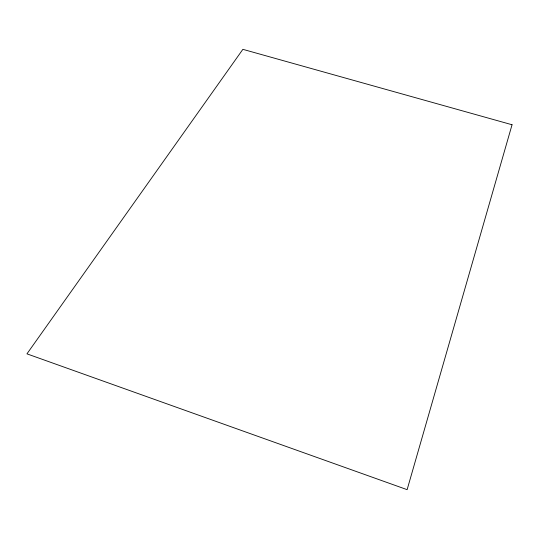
<?xml version="1.0" encoding="UTF-8"?>
<svg xmlns="http://www.w3.org/2000/svg" width="539" height="539" viewBox="0 0 539 539"><rect width="100%" height="100%" fill="white"/><g stroke="black" fill="none" stroke-linecap="round" stroke-linejoin="round"><path stroke-width="0.81" d="M512.05 124.752L407.127 489.661L26.95 353.847L242.873 49.339L512.05 124.752"/></g></svg>
